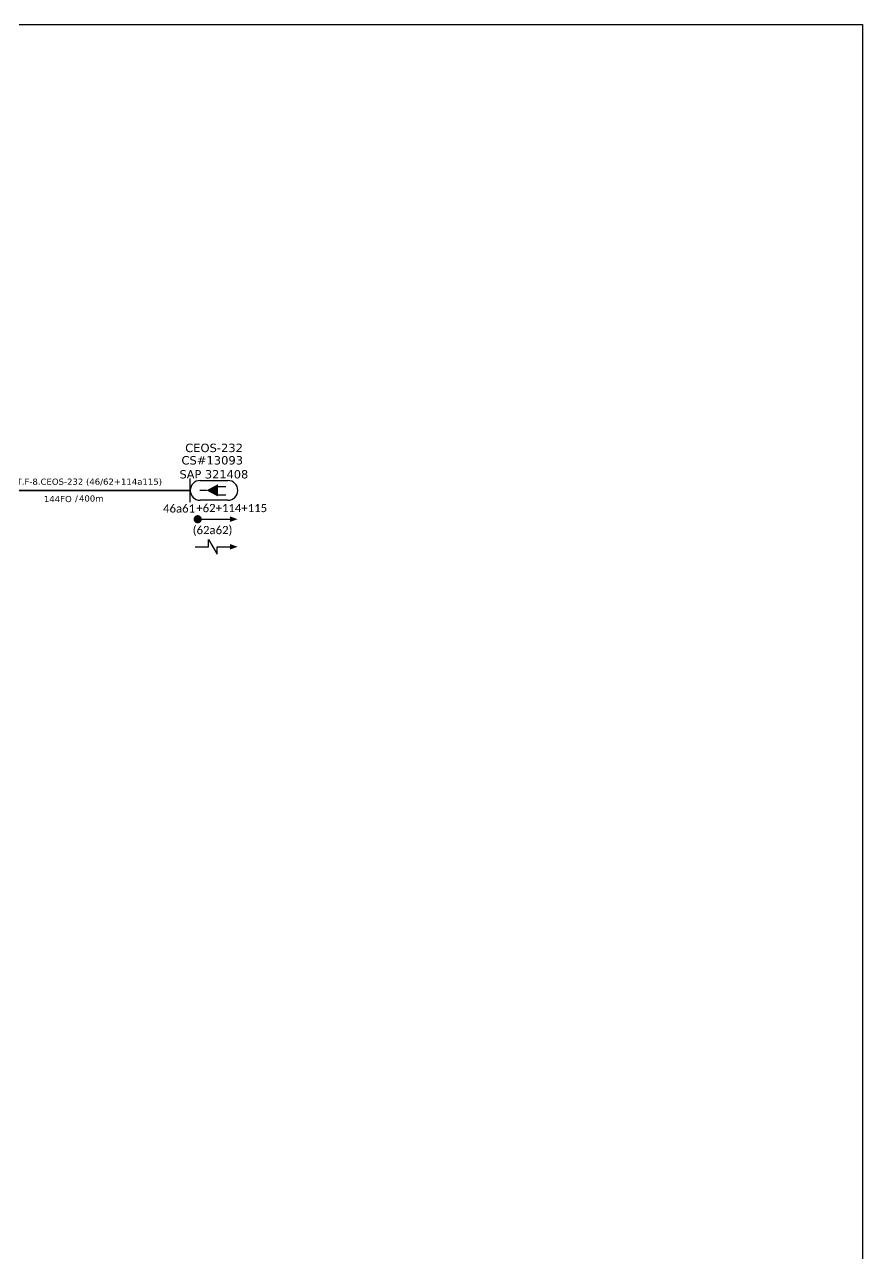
# Model space of a CAD drawing. Extents: x -4 to 2740, y 1 to 595.
# Drawn here: x 634.7 to 837.2, y 298.3 to 595.3 of the extents above; entities that cross this region are included whole.
import ezdxf
from ezdxf.enums import TextEntityAlignment as Align

# ---------------------------------------------------------------- set-up
doc = ezdxf.new("R2010")
doc.units = 0
for name, color, linetype in [('20.4-CEOS', 1, 'Continuous'), ('20.5-CABO AÉREO', 1, 'Continuous'), ('SETA', 7, 'Continuous')]:
    doc.layers.add(name, color=color, linetype=linetype)
doc.layers.add('40.1-ETIQUETAS', color=1, linetype='Continuous', lineweight=20)
doc.styles.add('MtXpl_Calibri', font='calibri.ttf')
doc.styles.add('siredit', font='verdana.ttf')

msp = doc.modelspace()

# ---------------------------------------------------------------- linework, layer by layer
at = {"color": 7}
msp.add_lwpolyline([(-3.83, 595.26), (837.17, 595.26), (837.17, 1.26), (-3.83, 1.26)], close=True, dxfattribs=at)
at = {"color": 7, "const_width": 0.99}
msp.add_lwpolyline([(676.02, 475.71, 1), (677.01, 475.71, 1)], format="xyb", close=True, dxfattribs=at)
at = {"color": 7}
msp.add_lwpolyline([(679.09, 469.04), (679.09, 470.79), (681.18, 467.29), (681.18, 469.04)], dxfattribs=at)
at = {"layer": '20.4-CEOS', "color": 7}
for p, q in [((677.11, 485.07), (683.82, 485.07)), ((683.82, 480.29), (677.11, 480.29))]:
    msp.add_line(p, q, dxfattribs=at)
for points in [[(674.72, 479.79), (674.72, 485.56)], [(678.61, 482.68), (677, 482.68)], [(681.26, 483.63), (683.3, 483.63)], [(681.26, 481.64), (683.3, 481.64)]]:
    msp.add_lwpolyline(points, dxfattribs=at)
msp.add_lwpolyline([(678.61, 482.68, 0, 2.95, 0), (681.39, 482.68, 2.95, 2.95, 0)], format="xyseb", dxfattribs=at)
for centre, start, end in [((677.11, 482.68), 90, 270), ((683.82, 482.68), 270, 90)]:
    msp.add_arc(centre, 2.39, start, end, dxfattribs=at)
at = {"layer": '20.5-CABO AÉREO', "color": 7, "ltscale": 50, "const_width": 0.4}
msp.add_lwpolyline([(616.46, 482.68), (674.72, 482.68)], dxfattribs=at)
at = {"layer": 'SETA', "color": 7}
for points in [[(676.52, 475.71), (685.03, 475.71)], [(675.93, 469.04), (679.09, 469.04)], [(681.18, 469.04), (684.34, 469.04)]]:
    msp.add_lwpolyline(points, dxfattribs=at)
for points in [[(684.34, 476.38), (686.16, 475.72), (684.34, 475.06)], [(684.34, 469.7), (686.16, 469.04), (684.34, 468.38)]]:
    msp.add_solid(points, dxfattribs=at)

# ---------------------------------------------------------------- texts
at = {"color": 7, "style": 'MtXpl_Calibri'}
for s, p in [('46a61', (668.14, 477.32)), ('+62+114+115', (676.17, 477.42)), ('(62a62)', (675.3, 472.1))]:
    msp.add_text(s, height=1.98, dxfattribs=at).set_placement(p)
at = {"layer": '20.4-CEOS', "color": 7, "style": 'siredit'}
for s, height, p in [('CEOS-232', 2.028, (680.47, 492.95)), ('CS#13093 ', 2.028, (680.47, 489.95)), ('SAP 321408', 2, (680.42, 486.57))]:
    msp.add_text(s, height=height, dxfattribs=at).set_placement(p, align=Align.MIDDLE_CENTER)
at = {"layer": '40.1-ETIQUETAS', "color": 7, "style": 'siredit'}
msp.add_text('RJ.BOT.F-8.CEOS-232 (46/62+114a115)', height=1.5, dxfattribs=at).set_placement((647.45, 484.78), align=Align.MIDDLE_CENTER)
for s, p in [('144FO', (646.07, 480.59)), ('/', (647.55, 480.72))]:
    msp.add_text(s, height=1.5, dxfattribs=at).set_placement(p, align=Align.MIDDLE_RIGHT)
msp.add_text('400m', height=1.5, dxfattribs=at).set_placement((647.82, 480.72), align=Align.MIDDLE_LEFT)

doc.saveas('drawing.dxf')
